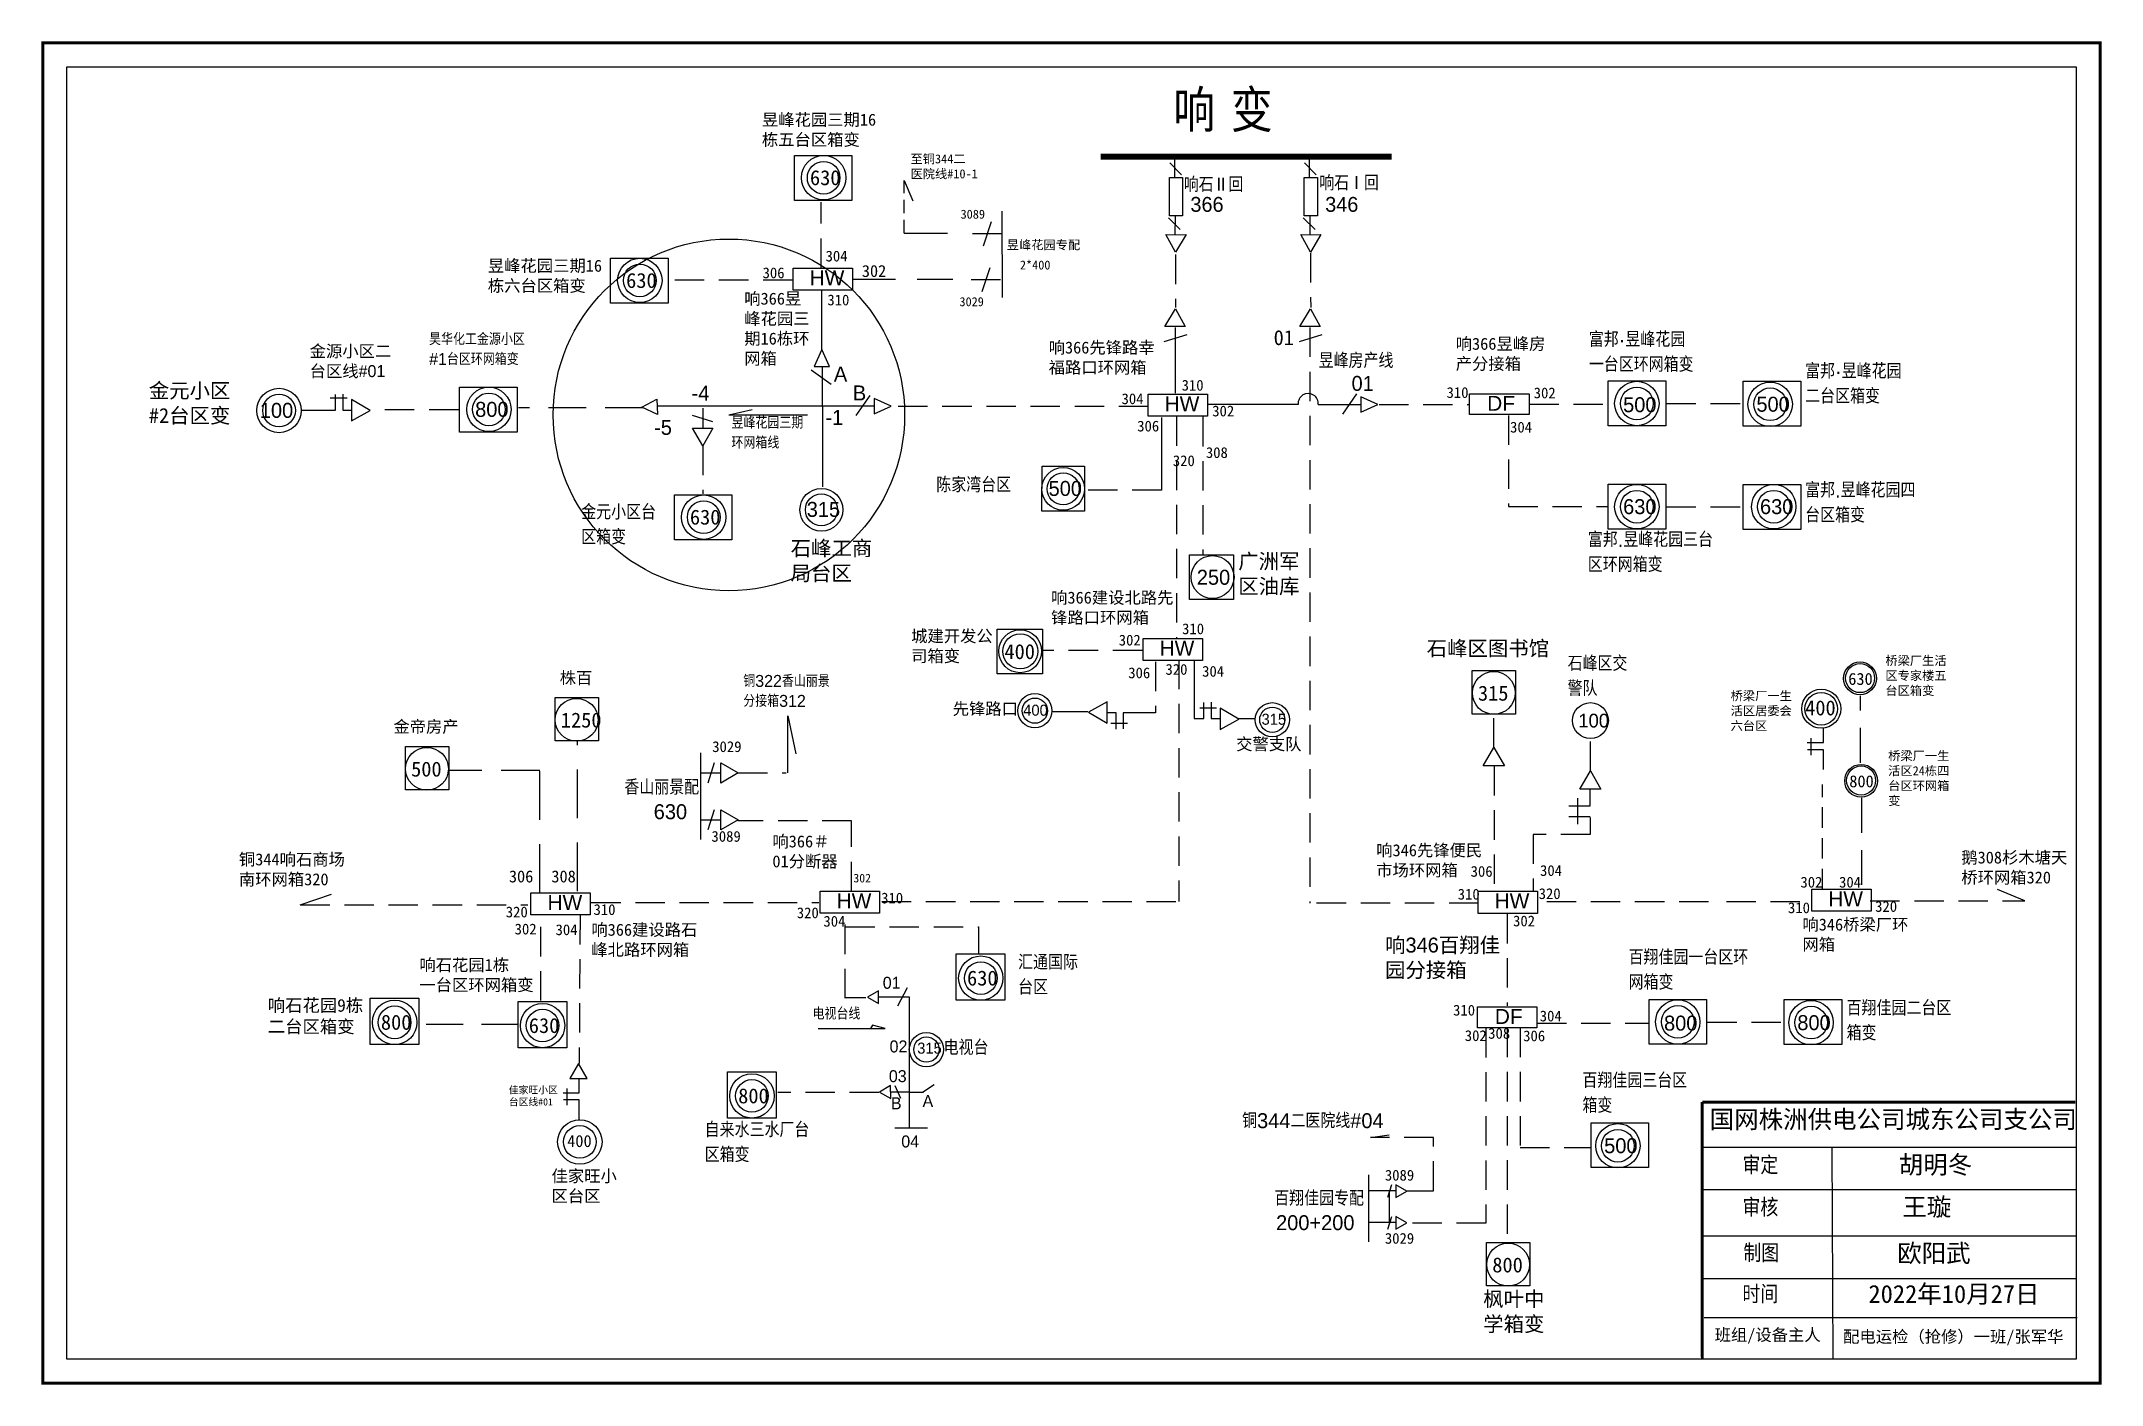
# Model space of a CAD drawing. Extents: x 0 to 344, y 0 to 224.
import ezdxf

# ---------------------------------------------------------------- set-up
doc = ezdxf.new("R2010")
doc.units = 0
doc.header["$LTSCALE"] = 0.774411
doc.header["$MEASUREMENT"] = 0
doc.linetypes.add('ACAD_ISO02W100', pattern=[15, 12, -3])
doc.linetypes.add('DASHED2', pattern=[9.525, 6.35, -3.175])
doc.layers.get('0').update_dxf_attribs({"linetype": 'CONTINUOUS'})
doc.layers.add('0-RefEdit0', color=7, linetype='CONTINUOUS')
doc.layers.add('Layer2', color=1, linetype='CONTINUOUS')
doc.layers.add('MiniCADLayer', color=7, linetype='CONTINUOUS', lineweight=20)
doc.styles.add('hztxt_txtstyle_0.00_0_0', font='', dxfattribs={"bigfont": 'hztxt.shx'})
doc.styles.add('hztxt_txtstyle_1.50_0_0', font='', dxfattribs={"height": 1.5, "bigfont": 'hztxt.shx'})
doc.styles.add('hztxt_txtstyle_10.58_0_0', font='', dxfattribs={"height": 10.578293, "bigfont": 'hztxt.shx'})
doc.styles.add('hztxt_txtstyle_2.00_0_0', font='', dxfattribs={"height": 2, "bigfont": 'hztxt.shx'})
doc.styles.add('hztxt_txtstyle_2.50_0_0', font='', dxfattribs={"height": 2.5, "bigfont": 'hztxt.shx'})
doc.styles.add('hztxt_txtstyle_200.00_0_0200', font='', dxfattribs={"height": 200, "bigfont": 'hztxt.shx'})
doc.styles.add('仿宋_txtstyle_1.50_0_0', font='simsun.ttc', dxfattribs={"height": 1.5})
doc.styles.add('仿宋_txtstyle_150.00_0_0150', font='simsun.ttc', dxfattribs={"height": 150})
doc.styles.add('仿宋_txtstyle_2.00_0_0', font='simsun.ttc', dxfattribs={"height": 2})
doc.styles.add('仿宋_txtstyle_2.50_0_0', font='simsun.ttc', dxfattribs={"height": 2.5})
doc.styles.add('仿宋_txtstyle_200.00_0_0200', font='simsun.ttc', dxfattribs={"height": 200})
doc.styles.add('宋体_txtstyle_2.00_0_0', font='SIMSUN.TTC', dxfattribs={"height": 2})
doc.styles.add('宋体_txtstyle_200.00_0_0200', font='SIMSUN.TTC', dxfattribs={"height": 200})
doc.styles.add('宋体_txtstyle_3.00_0_0', font='SIMSUN.TTC', dxfattribs={"height": 3})
doc.styles.add('楷体_GB2312_txtstyle_2.00_0_0', font='SIMKAI.TTF', dxfattribs={"height": 2})
doc.styles.get('hztxt_txtstyle_0.00_0_0').set_extended_font_data('hztxt')
doc.styles.get('hztxt_txtstyle_1.50_0_0').set_extended_font_data('hztxt')
doc.styles.get('hztxt_txtstyle_10.58_0_0').set_extended_font_data('hztxt')
doc.styles.get('hztxt_txtstyle_2.00_0_0').set_extended_font_data('hztxt')
doc.styles.get('hztxt_txtstyle_2.50_0_0').set_extended_font_data('hztxt')
doc.styles.get('hztxt_txtstyle_200.00_0_0200').set_extended_font_data('hztxt')

msp = doc.modelspace()

# ---------------------------------------------------------------- linework, layer by layer
at = {"linetype": 'Continuous'}
for p, q in [((190.39, 201.98), (188.42, 203.95)), ((212.93, 201.98), (210.96, 203.95)), ((190.17, 192.81), (188.2, 194.77)), ((212.71, 192.81), (210.74, 194.77)), ((189.41, 189.04), (187.79, 191.98)), ((187.85, 191.94), (191.15, 191.98)), ((191.15, 191.98), (189.41, 189.04)), ((211.94, 189.04), (210.32, 191.98)), ((210.38, 191.94), (213.69, 191.98)), ((213.69, 191.98), (211.94, 189.04)), ((130.27, 172.77), (130.27, 182.57)), ((187.63, 176.6), (189.37, 179.54)), ((189.37, 179.54), (190.99, 176.6)), ((210.2, 176.6), (211.94, 179.54)), ((211.94, 179.54), (213.56, 176.6)), ((190.99, 176.59), (187.63, 176.6)), ((189.33, 176.44), (189.35, 165.5)), ((213.56, 176.59), (210.2, 176.6)), ((130.28, 172.77), (129, 169.94)), ((131.56, 169.94), (130.28, 172.77)), ((187.52, 174.1), (191.34, 175.28)), ((210.1, 174.1), (213.91, 175.28)), ((131.85, 166.93), (128.49, 169.3)), ((129, 169.94), (131.56, 169.94)), ((130.35, 163.21), (130.35, 169.93)), ((217.34, 161.99), (219.72, 165.35)), ((100.15, 163.16), (102.69, 164.46)), ((102.81, 161.92), (100.15, 163.16)), ((139, 163.31), (102.84, 163.31)), ((130.36, 163.31), (130.36, 149.82)), ((135.98, 161.72), (138.36, 165.08)), ((141.83, 163.29), (138.99, 164.57)), ((138.99, 164.57), (138.99, 162.01)), ((138.99, 162.01), (141.83, 163.29)), ((209.89, 163.6), (194.67, 163.6)), ((213.26, 163.59), (220.29, 163.59)), ((223.19, 163.56), (220.36, 164.85)), ((220.36, 164.85), (220.36, 162.28)), ((220.36, 162.28), (223.19, 163.56)), ((187.07, 161.42), (187.07, 149.26)), ((174.75, 112.22), (168.83, 112.22)), ((43.07, 79.97), (48.32, 81.78)), ((331.38, 80.66), (326.81, 82.57)), ((142.97, 63.14), (144.57, 66.16)), ((139.76, 64.63), (144.86, 64.63)), ((144.86, 64.63), (144.86, 60.89)), ((144.88, 48.7), (141.78, 48.7)), ((277.46, 39.53), (339.82, 39.53)), ((299.1, 39.52), (299.29, 4.1)), ((277.46, 32.43), (339.82, 32.43)), ((277.46, 24.68), (339.82, 24.68)), ((277.46, 17.57), (339.82, 17.57)), ((277.77, 11.07), (340.14, 11.07))]:
    msp.add_line(p, q, dxfattribs=at)
at = {"linetype": 'ACAD_ISO02W100'}
for p, q in [((189.26, 201.49), (189.26, 204.56)), ((211.79, 201.49), (211.79, 204.56))]:
    msp.add_line(p, q, dxfattribs=at)
at = {"color": 7, "linetype": 'DASHED2', "lineweight": 0, "ltscale": 0.452458}
msp.add_line((144.05, 192.21), (144.05, 201.03), dxfattribs=at)
at = {"color": 7, "linetype": 'Continuous', "lineweight": 0, "ltscale": 0.452458}
for p, q in [((144.05, 201.03), (145.45, 197.59)), ((158.58, 194.08), (157.23, 190.06)), ((160.38, 195.87), (160.43, 181.44)), ((155.45, 192.14), (160.35, 192.14)), ((158.34, 186.41), (156.99, 182.39)), ((155.21, 184.47), (160.11, 184.47))]:
    msp.add_line(p, q, dxfattribs=at)
at = {"linetype": 'DASHED2'}
for p, q in [((130.15, 186.42), (130.15, 197.41)), ((189.37, 188.62), (189.41, 179.78)), ((211.94, 188.91), (211.99, 179.78)), ((125.36, 184.37), (104.71, 184.37)), ((211.83, 176.44), (211.85, 80.27)), ((184.83, 163.25), (141.83, 163.25)), ((223.42, 163.56), (238.53, 163.56)), ((189.54, 161.59), (189.54, 124.52)), ((193.95, 161.51), (193.95, 138.58)), ((187.07, 149.27), (174.18, 149.27)), ((183.81, 122.49), (167.14, 122.49)), ((186.02, 120.61), (186.02, 112.07)), ((189.93, 120.94), (189.93, 80.57)), ((186.02, 112.07), (181.77, 112.07)), ((199.85, 111.15), (202.62, 111.15)), ((242.61, 106.25), (242.61, 112.02)), ((258.74, 102.39), (258.74, 108.16)), ((242.67, 103.16), (242.67, 82.4)), ((135.23, 94.03), (116.24, 94.03)), ((135.25, 82.28), (135.23, 94.03)), ((258.73, 91.76), (249.16, 91.76)), ((249.16, 91.76), (249.16, 82.33)), ((43.07, 79.97), (81.13, 79.97)), ((91.72, 80.39), (129.78, 80.39)), ((140.29, 80.57), (189.93, 80.57)), ((240.03, 80.28), (211.76, 80.28)), ((278.49, 80.47), (249.88, 80.47)), ((281.48, 80.56), (295.87, 80.56)), ((305.53, 80.66), (331.38, 80.66)), ((134.21, 76.31), (156.46, 76.31)), ((156.46, 76.31), (156.46, 71.84)), ((244.84, 78.45), (244.84, 63.09)), ((137.6, 64.45), (134.15, 64.45)), ((241.29, 59.43), (241.29, 26.8)), ((246.99, 59.44), (246.99, 39.44)), ((249.83, 60.24), (268.53, 60.24)), ((232.52, 41.12), (221.96, 41.12)), ((232.52, 32.23), (232.52, 41.12)), ((246.99, 39.44), (258.8, 39.44)), ((228.07, 32.23), (232.52, 32.23)), ((241.29, 26.8), (227.81, 26.8))]:
    msp.add_line(p, q, dxfattribs=at)
for p, q in [((189.34, 195.07), (189.3, 191.95)), ((211.87, 195.07), (211.83, 191.95)), ((129.65, 59.32), (140.87, 59.32)), ((138.71, 59.89), (138.42, 59.32)), ((140.87, 59.32), (138.71, 59.89)), ((144.87, 60.84), (144.85, 42.84)), ((142.47, 42.74), (147.95, 42.74))]:
    msp.add_line(p, q)
at = {"color": 7, "linetype": 'DASHED2', "lineweight": 0, "ltscale": 1.465965}
for p, q in [((144.05, 192.21), (152.43, 192.18)), ((135.38, 184.51), (152.19, 184.51))]:
    msp.add_line(p, q, dxfattribs=at)
at = {"color": 0, "linetype": 'DASHED2'}
for p, q in [((69.51, 162.69), (54.78, 162.69)), ((248.56, 163.65), (261.6, 163.65)), ((271.47, 163.73), (284.27, 163.73)), ((245.04, 161.77), (245.04, 146.52)), ((110.36, 156.72), (110.36, 148.65)), ((245.04, 146.52), (261.78, 146.52)), ((271.47, 146.47), (284.27, 146.47)), ((116.25, 102.02), (124.32, 102.02)), ((83.27, 64.01), (83.27, 78.18)), ((89.84, 78.31), (89.7, 53.48)), ((134.18, 64.4), (134.18, 78.57)), ((278.31, 60.41), (291.11, 60.41))]:
    msp.add_line(p, q, dxfattribs=at)
at = {"color": 0, "linetype": 'Continuous'}
for p, q in [((110.36, 162.99), (110.36, 159.61)), ((112.04, 160.71), (108.66, 161.74)), ((108.66, 159.61), (112.02, 159.61)), ((110.36, 156.68), (108.66, 159.61)), ((112.02, 159.61), (110.36, 156.68)), ((124.58, 102.04), (124.58, 111.59)), ((124.58, 111.59), (125.91, 105.23)), ((109.98, 105.36), (109.98, 90.9)), ((112.26, 103.71), (111.22, 100.32)), ((113.36, 100.32), (113.36, 103.69)), ((113.36, 103.69), (116.29, 102.02)), ((109.97, 102.02), (113.36, 102.02)), ((116.29, 102.02), (113.36, 100.32)), ((255.16, 96.54), (258.73, 96.54)), ((256.6, 97.81), (256.6, 93.46)), ((258.73, 96.54), (258.73, 99.25)), ((109.97, 94.2), (113.36, 94.2)), ((112.26, 95.88), (111.22, 92.5)), ((113.36, 95.86), (116.29, 94.2)), ((113.36, 92.5), (113.36, 95.86)), ((116.29, 94.2), (113.36, 92.5)), ((258.73, 94.69), (255.16, 94.69)), ((258.74, 91.72), (258.74, 94.58)), ((142.45, 49.82), (143.43, 47.69)), ((221.96, 41.12), (225.09, 41.54)), ((225.49, 33.21), (224.82, 31.08)), ((225.13, 32.14), (225.13, 26.97)), ((225.49, 27.88), (224.82, 25.75))]:
    msp.add_line(p, q, dxfattribs=at)
at = {"color": 7, "linetype": 'Continuous', "lineweight": 0, "ltscale": 0.707396}
for q in [(118.61, 162.77), (127.88, 161.85)]:
    msp.add_line((114.72, 161.85), q, dxfattribs=at)
at = {"color": 7, "linetype": 'DASHED2', "lineweight": 0, "ltscale": 1.18319}
for p, q in [((303.92, 103.74), (303.92, 114.91)), ((304.09, 97.86), (304.09, 82.61))]:
    msp.add_line(p, q, dxfattribs=at)
at = {"color": 7, "linetype": 'DASHED2', "lineweight": 0, "ltscale": 1.651676}
for p, q in [((89.4, 82.3), (89.4, 107.32)), ((83.12, 82.01), (83.12, 102.46))]:
    msp.add_line(p, q, dxfattribs=at)
at = {"color": 7}
for p, q in [((240.84, 103.19), (242.61, 106.26)), ((242.61, 106.26), (244.38, 103.19)), ((244.38, 103.19), (240.84, 103.19)), ((256.97, 99.33), (258.75, 102.4)), ((258.75, 102.4), (260.52, 99.33)), ((260.52, 99.33), (256.97, 99.33))]:
    msp.add_line(p, q, dxfattribs=at)
at = {"color": 7, "linetype": 'DASHED2', "lineweight": 0, "ltscale": 1.311153}
msp.add_line((83.12, 102.46), (68.05, 102.46), dxfattribs=at)
at = {"color": 7, "linetype": 'DASHED2', "lineweight": 0, "ltscale": 0.695052}
msp.add_line((297.54, 82.61), (297.54, 100.11), dxfattribs=at)
at = {"color": 7, "linetype": 'DASHED2', "lineweight": 0, "ltscale": 1.248381}
msp.add_line((79.49, 59.98), (62.82, 59.98), dxfattribs=at)
at = {"color": 7, "linetype": 'DASHED2'}
for p, q in [((244.83, 59.45), (244.83, 23.6)), ((139.81, 48.64), (122.9, 48.65))]:
    msp.add_line(p, q, dxfattribs=at)
at = {"color": 7, "linetype": 'Continuous'}
for p, q in [((144.92, 48.72), (147.24, 48.72)), ((147.11, 48.72), (149.05, 50)), ((221.64, 34.89), (221.64, 23.68)), ((226.27, 32.2), (221.65, 32.2)), ((226.27, 26.9), (221.65, 26.9))]:
    msp.add_line(p, q, dxfattribs=at)
at = {"linetype": 'Continuous', "const_width": 0.5}
msp.add_lwpolyline([(0.01, 224.02), (343.99, 224.02), (343.99, 0.06), (0.01, 0.06)], close=True, dxfattribs=at)
at = {"linetype": 'Continuous'}
for points in [[(4.06, 219.98), (339.94, 219.98), (339.94, 4.1), (4.06, 4.1)], [(125.68, 197.69), (125.68, 205.19), (135.3, 205.19), (135.3, 197.69)], [(94.95, 180.52), (94.95, 188.02), (104.57, 188.02), (104.57, 180.52)], [(135.38, 182.66), (125.45, 182.66), (125.45, 186.36), (135.38, 186.36)], [(69.71, 158.98), (69.71, 166.48), (79.33, 166.48), (79.33, 158.98)], [(238.56, 165.39), (248.53, 165.39), (248.53, 161.89), (238.56, 161.89)], [(261.72, 160.01), (261.72, 167.51), (271.34, 167.51), (271.34, 160.01)], [(284.31, 159.97), (284.31, 167.47), (293.93, 167.47), (293.93, 159.97)], [(194.73, 161.61), (184.8, 161.61), (184.8, 165.32), (194.73, 165.32)], [(167.04, 145.77), (167.07, 153.27), (174.2, 153.27), (174.2, 145.77)], [(105.61, 140.97), (105.61, 148.48), (115.23, 148.48), (115.23, 140.97)], [(261.72, 142.75), (261.72, 150.25), (271.34, 150.25), (271.34, 142.75)], [(284.31, 142.71), (284.31, 150.21), (293.93, 150.21), (293.93, 142.71)], [(191.71, 130.98), (191.71, 138.48), (199.06, 138.48), (199.06, 130.98)], [(159.56, 118.56), (159.56, 126.06), (167.16, 126.06), (167.16, 118.56)], [(193.88, 120.79), (183.96, 120.79), (183.96, 124.49), (193.88, 124.49)], [(238.99, 119.12), (246.24, 119.12), (246.24, 111.87), (238.99, 111.87)], [(85.66, 114.63), (92.91, 114.63), (92.91, 107.38), (85.66, 107.38)], [(60.64, 106.44), (67.89, 106.44), (67.89, 99.19), (60.64, 99.19)], [(91.56, 78.31), (81.64, 78.31), (81.64, 82.01), (91.56, 82.01)], [(139.89, 78.58), (129.97, 78.58), (129.97, 82.28), (139.89, 82.28)], [(249.9, 78.57), (239.97, 78.57), (239.97, 82.27), (249.9, 82.27)], [(305.67, 78.91), (295.74, 78.91), (295.74, 82.61), (305.67, 82.61)], [(152.74, 71.78), (160.88, 71.78), (160.88, 64.04), (152.74, 64.04)], [(54.76, 64.4), (62.89, 64.4), (62.89, 56.65), (54.76, 56.65)], [(79.49, 63.85), (87.62, 63.85), (87.62, 56.11), (79.49, 56.11)], [(239.85, 62.94), (249.82, 62.94), (249.82, 59.45), (239.85, 59.45)], [(268.56, 56.69), (268.56, 64.19), (278.18, 64.19), (278.18, 56.69)], [(291.15, 56.65), (291.15, 64.16), (300.77, 64.16), (300.77, 56.65)], [(89.59, 53.5), (88.14, 50.98), (91.04, 50.98)], [(114.49, 52.11), (122.62, 52.11), (122.62, 44.36), (114.49, 44.36)], [(258.85, 36.09), (258.85, 43.59), (268.47, 43.59), (268.47, 36.09)], [(241.38, 23.59), (248.63, 23.59), (248.63, 16.35), (241.38, 16.35)]]:
    msp.add_lwpolyline(points, close=True, dxfattribs=at)
for points, const_width in [([(176.86, 205.01), (225.54, 205.01)], 1), ([(277.42, 47.04), (277.46, 4.1)], 0.5), ([(277.46, 47.04), (339.82, 47.04)], 0.5)]:
    msp.add_lwpolyline(points, dxfattribs=dict(at, const_width=const_width))
at = {"linetype": 'ACAD_ISO02W100'}
for points in [[(190.58, 195.13), (188.38, 195.13), (188.38, 201.49), (190.58, 201.49)], [(213.11, 195.13), (210.91, 195.13), (210.91, 201.49), (213.11, 201.49)]]:
    msp.add_lwpolyline(points, close=True, dxfattribs=at)
at = {"color": 0}
for points in [[(51.61, 160.87), (54.73, 162.57), (51.62, 164.42)], [(177.95, 113.88), (174.83, 112.19), (177.94, 110.34)], [(196.85, 109.31), (199.97, 111), (196.86, 112.85)]]:
    msp.add_lwpolyline(points, close=True, dxfattribs=at)
for points in [[(139.76, 63.49), (139.75, 65.61), (137.92, 64.54)], [(141.79, 47.66), (141.73, 49.78), (139.92, 48.67)], [(226.22, 33.21), (226.24, 31.08), (228.07, 32.16)], [(226.22, 27.92), (226.24, 25.79), (228.07, 26.86)]]:
    msp.add_lwpolyline(points, close=True)
at = {"linetype": 'Continuous'}
for centre, radius in [((130.57, 201.47), 3.71), ((130.57, 201.47), 2.73), ((99.84, 184.31), 3.71), ((99.84, 184.31), 2.73), ((39.52, 162.58), 3.71), ((74.61, 162.77), 3.71), ((74.61, 162.77), 2.73), ((266.51, 163.75), 3.71), ((266.51, 163.75), 2.73), ((288.8, 163.62), 3.71), ((288.8, 163.62), 2.73), ((39.52, 162.58), 2.73), ((170.62, 149.49), 3.58), ((170.62, 149.49), 2.68), ((110.51, 144.76), 3.71), ((130.19, 145.99), 3.58), ((130.19, 145.99), 2.68), ((266.51, 146.51), 3.71), ((266.51, 146.51), 2.73), ((289.4, 146.51), 3.71), ((289.4, 146.51), 2.73), ((110.51, 144.76), 2.73), ((195.59, 134.76), 3.58), ((163.43, 122.35), 3.58), ((163.43, 122.35), 2.93), ((242.6, 115.4), 3.58), ((89.27, 110.91), 3.58), ((165.88, 112.43), 2.86), ((165.88, 112.43), 2.11), ((205.57, 110.91), 2.86), ((297.34, 112.75), 2.73), ((205.57, 110.91), 2.11), ((64.25, 102.72), 3.58), ((156.84, 67.75), 3.71), ((156.84, 67.75), 2.73), ((58.85, 60.36), 3.71), ((58.85, 60.36), 2.73), ((83.58, 59.82), 3.71), ((83.58, 59.82), 2.73), ((273.35, 60.43), 3.71), ((273.35, 60.43), 2.73), ((295.64, 60.31), 3.71), ((295.64, 60.31), 2.73), ((147.75, 55.81), 2.86), ((147.75, 55.81), 2.11), ((118.58, 48.07), 3.71), ((118.58, 48.07), 2.73), ((89.81, 40.38), 3.71), ((89.81, 40.38), 2.73), ((263.34, 39.74), 3.71), ((263.34, 39.74), 2.73), ((244.99, 19.88), 3.58)]:
    msp.add_circle(centre, radius, dxfattribs=at)
at = {"color": 12, "linetype": 'Continuous', "lineweight": 0, "ltscale": 1.964988, "true_color": 0xc00000}
msp.add_circle((114.72, 161.85), 29.38, dxfattribs=at)
at = {"color": 7, "linetype": 'Continuous', "lineweight": 0, "ltscale": 0.894287}
for centre, radius in [((303.82, 117.83), 2.74), ((303.83, 117.87), 2.43), ((304, 100.72), 2.74), ((304, 100.76), 2.43)]:
    msp.add_circle(centre, radius, dxfattribs=at)
at = {"color": 7}
msp.add_circle((258.75, 110.77), 3, dxfattribs=at)
at = {"color": 7, "linetype": 'Continuous', "lineweight": 0, "ltscale": 0.47304}
msp.add_circle((297.34, 112.75), 3.26, dxfattribs=at)
at = {"color": 0, "linetype": 'Continuous'}
msp.add_arc((211.57, 163.74), 1.68, 354.3814, 184.8121, dxfattribs=at)
at = {"layer": '0-RefEdit0', "color": 0, "linetype": 'ByBlock', "ltscale": 2}
for p, q in [((43.35, 162.64), (48.96, 162.64)), ((48.06, 164.68), (50.89, 164.68)), ((48.96, 162.64), (48.96, 165.28)), ((50.16, 165.33), (50.16, 162.64)), ((50.16, 162.64), (51.61, 162.64)), ((192.5, 120.7), (192.5, 111.13)), ((194.14, 111.13), (194.14, 113.78)), ((195.34, 113.83), (195.34, 111.13)), ((179.46, 112.06), (178.01, 112.06)), ((181.37, 110.27), (178.55, 110.27)), ((179.46, 109.36), (179.46, 112.06)), ((180.66, 112.06), (180.66, 109.41)), ((182.3, 112.06), (180.66, 112.06)), ((192.5, 111.13), (194.14, 111.13)), ((193.43, 112.92), (196.25, 112.92)), ((195.34, 111.13), (196.78, 111.13)), ((295, 107.11), (297.69, 107.11)), ((295.65, 105), (295.65, 107.83)), ((297.69, 107.11), (297.69, 109.52)), ((297.69, 105.9), (295.04, 105.9)), ((297.69, 102.59), (297.69, 105.9)), ((87.01, 48.61), (89.71, 48.61)), ((87.67, 46.5), (87.67, 49.33)), ((89.71, 48.61), (89.71, 51.02)), ((89.71, 47.4), (87.06, 47.4)), ((89.71, 44.08), (89.71, 47.4))]:
    msp.add_line(p, q, dxfattribs=at)
at = {"layer": 'MiniCADLayer', "color": 7, "linetype": 'DASHED2', "ltscale": 1.282096}
msp.add_line((100.32, 163.04), (79.56, 163.04), dxfattribs=at)
at = {"layer": 'MiniCADLayer', "color": 7, "linetype": 'Continuous', "ltscale": 1.282096}
msp.add_line((102.69, 164.46), (102.81, 161.92), dxfattribs=at)

# ---------------------------------------------------------------- texts
at = {"linetype": 'Continuous', "attachment_point": 1}
for s, insert, char_height, width, style in [('响 变', (189.03, 216.11), 7, 52.1814, 'hztxt_txtstyle_0.00_0_0'), ('{\\fSimSun|b0|i0|c134|p2;昱峰花园三期16栋五台区箱变}', (120.25, 212.17), 2, 20.0918, 'hztxt_txtstyle_2.00_0_0'), ('{\\fSimSun|b0|i0|c134|p2;630}', (128.28, 202.73), 2.5, 5.4797, 'hztxt_txtstyle_0.00_0_0'), ('{\\fSimSun|b0|i0|c134|p2;昱峰花园三期16栋六台区箱变}', (74.43, 187.77), 2, 20.0918, 'hztxt_txtstyle_2.00_0_0'), ('{\\fSimSun|b0|i0|c134|p2;\\H0.72x;306}', (120.36, 186.48), 2.5, 15.2481, 'hztxt_txtstyle_0.00_0_0'), ('{\\fSimSun|b0|i0|c134|p2;\\H0.72x;304}', (130.89, 189.28), 2.5, 15.2481, 'hztxt_txtstyle_0.00_0_0'), ('{\\fSimSun|b0|i0|c134|p2;630}', (97.55, 185.56), 2.5, 5.4797, 'hztxt_txtstyle_0.00_0_0'), ('{\\fArial|b0|i0|c0|p32;HW}', (128.21, 186), 2.5, 15.2481, 'hztxt_txtstyle_0.00_0_0'), ('{\\fSimSun|b0|i0|c134|p2;\\H0.72x;310}', (131.19, 181.95), 2.5, 15.2481, 'hztxt_txtstyle_0.00_0_0'), ('{\\fSimSun|b0|i0|c134|p2;01}', (205.79, 176.01), 2.5, 5.4797, 'hztxt_txtstyle_0.00_0_0'), ('富邦·昱峰花园\\P一台区环网箱变', (258.49, 175.7), 2.5, 35.9048, 'hztxt_txtstyle_0.00_0_0'), ('{\\fSimSun|b0|i0|c134|p2;金源小区二台区线}#01', (44.64, 173.5), 2, 15.1187, 'hztxt_txtstyle_0.00_0_0'), ('昱峰房产线', (213.32, 172.17), 2.5, 27.2649, 'hztxt_txtstyle_0.00_0_0'), ('响366昱峰房产分接箱', (236.23, 174.73), 2, 15.2481, '仿宋_txtstyle_2.00_0_0'), ('A', (132.28, 169.92), 2.5, 5.4797, 'hztxt_txtstyle_0.00_0_0'), ('富邦·昱峰花园二台区箱变', (294.65, 170.41), 2.5, 18.4601, 'hztxt_txtstyle_0.00_0_0'), ('{\\fSimSun|b0|i0|c134|p2;金元小区#2台区变}', (17.75, 167.16), 2.5, 16.2837, 'hztxt_txtstyle_0.00_0_0'), ('-4', (108.49, 166.72), 2.5, 5.4797, 'hztxt_txtstyle_0.00_0_0'), ('B', (135.45, 166.76), 2.5, 5.4797, 'hztxt_txtstyle_0.00_0_0'), ('{\\fSimSun|b0|i0|c134|p2;\\H0.72x;304}', (180.37, 165.44), 2.5, 15.2481, 'hztxt_txtstyle_0.00_0_0'), ('{\\fSimSun|b0|i0|c134|p2;\\H0.72x;310}', (190.41, 167.7), 2.5, 15.2481, 'hztxt_txtstyle_0.00_0_0'), ('01', (218.82, 168.36), 2.5, 5.4797, 'hztxt_txtstyle_0.00_0_0'), ('{\\fKaiTi_GB2312|b0|i0|c134|p32;\\H0.72x;310}', (234.7, 166.48), 2.5, 15.2481, 'hztxt_txtstyle_0.00_0_0'), ('{\\fKaiTi_GB2312|b0|i0|c134|p32;\\H0.72x;302}', (249.27, 166.42), 2.5, 15.2481, 'hztxt_txtstyle_0.00_0_0'), ('100', (36.31, 163.85), 2.5, 5.4797, 'hztxt_txtstyle_2.50_0_0'), ('800', (72.31, 164.02), 2.5, 5.4797, 'hztxt_txtstyle_2.50_0_0'), ('-1', (130.86, 162.68), 2.5, 5.4797, 'hztxt_txtstyle_0.00_0_0'), ('{\\fArial|b0|i0|c0|p32;HW}', (187.56, 164.95), 2.5, 15.2481, 'hztxt_txtstyle_0.00_0_0'), ('{\\fSimSun|b0|i0|c134|p2;\\H0.72x;302}', (195.53, 163.4), 2.5, 15.2481, 'hztxt_txtstyle_0.00_0_0'), ('{\\fArial|b0|i0|c0|p32;DF}', (241.49, 165.03), 2.5, 15.2481, 'hztxt_txtstyle_0.00_0_0'), ('500', (264.22, 164.8), 2.5, 5.4797, 'hztxt_txtstyle_0.00_0_0'), ('500', (286.5, 164.88), 2.5, 5.4797, 'hztxt_txtstyle_0.00_0_0'), ('-5', (102.23, 161.01), 2.5, 5.4797, 'hztxt_txtstyle_0.00_0_0'), ('{\\fSimSun|b0|i0|c134|p2;\\H0.72x;306}', (182.99, 160.88), 2.5, 15.2481, 'hztxt_txtstyle_0.00_0_0'), ('{\\fKaiTi_GB2312|b0|i0|c134|p32;\\H0.72x;304}', (245.32, 160.7), 2.5, 15.2481, 'hztxt_txtstyle_0.00_0_0'), ('{\\fSimSun|b0|i0|c134|p2;\\H0.72x;320}', (188.94, 155.09), 2.5, 15.2481, 'hztxt_txtstyle_0.00_0_0'), ('{\\fSimSun|b0|i0|c134|p2;\\H0.72x;308}', (194.47, 156.45), 2.5, 15.2481, 'hztxt_txtstyle_0.00_0_0'), ('陈家湾台区', (149.4, 151.41), 2.5, 21.2654, 'hztxt_txtstyle_0.00_0_0'), ('500', (168.17, 150.81), 2.5, 5.6554, 'hztxt_txtstyle_0.00_0_0'), ('富邦.昱峰花园四台区箱变', (294.65, 150.53), 2.5, 18.4601, 'hztxt_txtstyle_0.00_0_0'), ('金元小区台区箱变', (90.04, 146.86), 2.5, 14.588, 'hztxt_txtstyle_0.00_0_0'), ('{\\fSimSun|b0|i0|c134|p2;630}', (108.21, 146.02), 2.5, 5.4797, 'hztxt_txtstyle_0.00_0_0'), ('315', (127.74, 147.31), 2.5, 5.6554, 'hztxt_txtstyle_0.00_0_0'), ('630', (264.22, 147.77), 2.5, 5.4797, 'hztxt_txtstyle_0.00_0_0'), ('630', (287.1, 147.77), 2.5, 5.4797, 'hztxt_txtstyle_0.00_0_0'), ('富邦.昱峰花园三台区环网箱变', (258.32, 142.26), 2.5, 21.2654, 'hztxt_txtstyle_0.00_0_0'), ('{\\fSimSun|b0|i0|c134|p2;石峰工商局台区}', (125.05, 140.83), 2.5, 16.5367, 'hztxt_txtstyle_0.00_0_0'), ('{\\fSimSun|b0|i0|c134|p2;广洲军区油库}', (199.88, 138.64), 2.5, 11.4815, 'hztxt_txtstyle_0.00_0_0'), ('250', (192.95, 135.97), 2.5, 5.4797, 'hztxt_txtstyle_0.00_0_0'), ('{\\fSimSun|b0|i0|c134|p2;城建开发公司箱变}', (145.19, 125.9), 2, 15.946, '仿宋_txtstyle_2.00_0_0'), ('{\\fSimSun|b0|i0|c134|p2;\\H0.72x;302}', (179.9, 125.12), 2.5, 15.2481, 'hztxt_txtstyle_0.00_0_0'), ('{\\fArial|b0|i0|c0|p32;HW}', (186.72, 124.13), 2.5, 15.2481, 'hztxt_txtstyle_0.00_0_0'), ('{\\fSimSun|b0|i0|c134|p2;\\H0.72x;310}', (190.49, 127.01), 2.5, 15.2481, 'hztxt_txtstyle_0.00_0_0'), ('{\\fSimSun|b0|i0|c134|p2;石峰区图书馆}', (231.38, 124.09), 2.5, 21.2654, 'hztxt_txtstyle_0.00_0_0'), ('{\\fSimSun|b0|i0|c0|p2;400}', (160.79, 123.55), 2.5, 5.4797, 'hztxt_txtstyle_2.50_0_0'), ('{\\fSimSun|b0|i0|c134|p2;\\H0.72x;306}', (181.49, 119.65), 2.5, 15.2481, 'hztxt_txtstyle_0.00_0_0'), ('{\\fSimSun|b0|i0|c134|p2;\\H0.72x;320}', (187.71, 120.23), 2.5, 15.2481, 'hztxt_txtstyle_0.00_0_0'), ('{\\fSimSun|b0|i0|c134|p2;\\H0.72x;304}', (193.84, 119.91), 2.5, 15.2481, 'hztxt_txtstyle_0.00_0_0'), ('{\\fSimSun|b0|i0|c134|p2;630}', (301.86, 118.74), 2, 5.4797, 'hztxt_txtstyle_2.00_0_0'), ('{\\fSimSun|b0|i0|c134|p2;315}', (239.95, 116.6), 2.5, 5.4797, 'hztxt_txtstyle_0.00_0_0'), ('{\\fSimSun|b0|i0|c134|p2;400}', (294.65, 114.15), 2.5, 5.4797, 'hztxt_txtstyle_0.00_0_0'), ('1250', (86.63, 112.11), 2.5, 5.4797, '仿宋_txtstyle_2.50_0_0'), ('{\\fKaiTi_GB2312|b0|i0|c134|p32;\\H0.72x;3029}', (111.94, 107.32), 2.5, 15.2481, 'hztxt_txtstyle_0.00_0_0'), ('500', (61.6, 103.92), 2.5, 5.4797, '仿宋_txtstyle_2.50_0_0'), ('{\\fSimSun|b0|i0|c134|p2;800}', (302.03, 101.63), 2, 5.4797, 'hztxt_txtstyle_2.00_0_0'), ('630', (102.16, 96.8), 2.5, 5.4797, 'hztxt_txtstyle_0.00_0_0'), ('{\\fKaiTi_GB2312|b0|i0|c134|p32;\\H0.72x;3089}', (111.81, 92.33), 2.5, 15.2481, 'hztxt_txtstyle_0.00_0_0'), ('{\\fSimSun|b0|i0|c134|p2;\\H0.72x;306}', (238.73, 86.48), 2.5, 15.2481, 'hztxt_txtstyle_2.50_0_0'), ('{\\fSimSun|b0|i0|c134|p2;\\H0.72x;304}', (250.33, 86.62), 2.5, 15.2481, 'hztxt_txtstyle_2.50_0_0'), ('{\\fSimSun|b0|i0|c134|p2;\\H0.72x;302}', (135.54, 85.18), 2, 15.2481, 'hztxt_txtstyle_2.00_0_0'), ('{\\fSimSun|b0|i0|c134|p2;\\H0.72x;320}', (250.1, 82.76), 2.5, 15.2481, 'hztxt_txtstyle_0.00_0_0'), ('{\\fSimSun|b0|i0|c134|p2;\\H0.72x;302}', (293.86, 84.68), 2.5, 15.2481, 'hztxt_txtstyle_2.50_0_0'), ('{\\fSimSun|b0|i0|c134|p2;\\H0.72x;304}', (300.32, 84.68), 2.5, 15.2481, 'hztxt_txtstyle_2.50_0_0'), ('{\\fSimSun|b0|i0|c134|p2;\\H0.72x;320}', (77.43, 79.7), 2.5, 15.2481, 'hztxt_txtstyle_0.00_0_0'), ('{\\fArial|b0|i0|c0|p32;HW}', (84.4, 81.65), 2.5, 15.2481, 'hztxt_txtstyle_0.00_0_0'), ('{\\fSimSun|b0|i0|c134|p2;\\H0.72x;310}', (92.1, 80.1), 2.5, 15.2481, 'hztxt_txtstyle_0.00_0_0'), ('{\\fSimSun|b0|i0|c134|p2;\\H0.72x;320}', (126.08, 79.56), 2.5, 15.2481, 'hztxt_txtstyle_0.00_0_0'), ('{\\fArial|b0|i0|c0|p32;HW}', (132.73, 81.92), 2.5, 15.2481, 'hztxt_txtstyle_0.00_0_0'), ('{\\fSimSun|b0|i0|c134|p2;\\H0.72x;310}', (140.18, 82.03), 2.5, 15.2481, 'hztxt_txtstyle_0.00_0_0'), ('{\\fKaiTi_GB2312|b0|i0|c134|p32;\\H0.72x;310}', (236.57, 82.67), 2.5, 15.2481, 'hztxt_txtstyle_0.00_0_0'), ('{\\fArial|b0|i0|c0|p32;HW}', (242.73, 81.91), 2.5, 15.2481, 'hztxt_txtstyle_0.00_0_0'), ('{\\fSimSun|b0|i0|c134|p2;\\H0.72x;310}', (291.78, 80.4), 2.5, 15.2481, 'hztxt_txtstyle_0.00_0_0'), ('{\\fArial|b0|i0|c0|p32;HW}', (298.5, 82.25), 2.5, 15.2481, 'hztxt_txtstyle_0.00_0_0'), ('{\\fSimSun|b0|i0|c134|p2;\\H0.72x;320}', (306.35, 80.62), 2.5, 15.2481, 'hztxt_txtstyle_0.00_0_0'), ('{\\fSimSun|b0|i0|c134|p2;\\H0.72x;302}', (78.91, 76.85), 2.5, 15.2481, 'hztxt_txtstyle_0.00_0_0'), ('{\\fSimSun|b0|i0|c134|p2;\\H0.72x;304}', (85.75, 76.73), 2.5, 15.2481, 'hztxt_txtstyle_0.00_0_0'), ('{\\fSimSun|b0|i0|c134|p2;\\H0.72x;304}', (130.53, 78.15), 2.5, 15.2481, 'hztxt_txtstyle_0.00_0_0'), ('{\\fSimSun|b0|i0|c134|p2;\\H0.72x;302}', (245.82, 78.2), 2.5, 15.2481, 'hztxt_txtstyle_2.50_0_0'), ('{\\fSimSun|b0|i0|c134|p2;响}346{\\fSimSun|b0|i0|c134|p2;百翔佳园分接箱}', (224.42, 74.52), 2.5, 20.8481, 'hztxt_txtstyle_0.00_0_0'), ('百翔佳园一台区环网箱变', (265.13, 72.48), 2.5, 20.4037, 'hztxt_txtstyle_10.58_0_0'), ('响石花园1栋^M^J一台区环网箱变', (62.98, 70.95), 2, 20.0918, '仿宋_txtstyle_2.00_0_0'), ('{\\fSimSun|b0|i0|c134|p2;630}', (154.54, 69.01), 2.5, 5.4797, 'hztxt_txtstyle_0.00_0_0'), ('汇通国际台区', (163.08, 71.65), 2.5, 12.0645, 'hztxt_txtstyle_0.00_0_0'), ('{\\fSimSun|b0|i0|c134|p2;响石花园9栋二台区箱变}', (37.65, 64.26), 2.125, 18.3762, 'hztxt_txtstyle_0.00_0_0'), ('{\\fKaiTi_GB2312|b0|i0|c134|p32;\\H0.72x;310}', (235.79, 63.29), 2.5, 15.2481, 'hztxt_txtstyle_0.00_0_0'), ('{\\fArial|b0|i0|c0|p32;DF}', (242.77, 62.59), 2.5, 15.2481, 'hztxt_txtstyle_0.00_0_0'), ('{\\fKaiTi_GB2312|b0|i0|c134|p32;\\H0.72x;304}', (250.28, 62.32), 2.5, 15.2481, 'hztxt_txtstyle_0.00_0_0'), ('百翔佳园二台区箱变', (301.58, 64), 2.5, 18.2021, 'hztxt_txtstyle_10.58_0_0'), ('{\\fSimSun|b0|i0|c134|p2;800}', (56.55, 61.62), 2.5, 5.4797, 'hztxt_txtstyle_0.00_0_0'), ('{\\fSimSun|b0|i0|c134|p2;630}', (81.28, 61.08), 2.5, 5.4797, 'hztxt_txtstyle_0.00_0_0'), ('{\\fKaiTi_GB2312|b0|i0|c134|p32;\\H0.72x;302}', (237.75, 59.04), 2.5, 15.2481, 'hztxt_txtstyle_0.00_0_0'), ('{\\fKaiTi_GB2312|b0|i0|c134|p32;\\H0.72x;308}', (241.66, 59.42), 2.5, 15.2481, 'hztxt_txtstyle_0.00_0_0'), ('{\\fKaiTi_GB2312|b0|i0|c134|p32;\\H0.72x;306}', (247.51, 59), 2.5, 15.2481, 'hztxt_txtstyle_0.00_0_0'), ('800', (271.06, 61.48), 2.5, 5.4797, 'hztxt_txtstyle_0.00_0_0'), ('800', (293.34, 61.56), 2.5, 5.4797, 'hztxt_txtstyle_0.00_0_0'), ('百翔佳园三台区箱变', (257.42, 51.9), 2.5, 18.2021, 'hztxt_txtstyle_10.58_0_0'), ('{\\fSimSun|b0|i0|c134|p2;800}', (116.28, 49.33), 2.5, 5.4797, 'hztxt_txtstyle_0.00_0_0'), ('铜344二医院线#04', (200.52, 45.18), 2.5, 31.9064, 'hztxt_txtstyle_2.50_0_0'), ('{\\fSimSun|b0|i0|c134|p2;国网株洲供电公司城东公司支公司}', (278.69, 45.66), 3, 82.0179, 'hztxt_txtstyle_0.00_0_0'), ('自来水三水厂台区箱变', (110.68, 43.67), 2.5, 19.0384, 'hztxt_txtstyle_0.00_0_0'), ('500', (261.05, 41), 2.5, 5.4797, 'hztxt_txtstyle_0.00_0_0'), ('审定', (284.16, 37.97), 3, 23.4615, 'hztxt_txtstyle_0.00_0_0'), ('胡明冬', (310.3, 38.08), 3, 23.4615, '宋体_txtstyle_3.00_0_0'), ('{\\fKaiTi_GB2312|b0|i0|c134|p32;\\H0.72x;3089}', (224.39, 35.72), 2.5, 15.2481, 'hztxt_txtstyle_0.00_0_0'), ('百翔佳园专配', (205.89, 32.21), 2.5, 22.5699, 'hztxt_txtstyle_10.58_0_0'), ('审核', (284.16, 30.91), 3, 23.4615, 'hztxt_txtstyle_0.00_0_0'), ('{\\fSimSun|b0|i0|c134|p2;王璇}', (310.9, 31.04), 3, 33.0539, 'hztxt_txtstyle_0.00_0_0'), ('200+200', (206.2, 28.14), 2.5, 5.4797, 'hztxt_txtstyle_0.00_0_0'), ('{\\fKaiTi_GB2312|b0|i0|c134|p32;\\H0.72x;3029}', (224.39, 25.17), 2.5, 15.2481, 'hztxt_txtstyle_0.00_0_0'), ('{\\fSimSun|b0|i0|c134|p2;800}', (242.35, 21.08), 2.5, 5.4797, 'hztxt_txtstyle_0.00_0_0'), ('制图', (284.32, 23.29), 3, 23.4615, 'hztxt_txtstyle_0.00_0_0'), ('欧阳武', (310.04, 23.29), 3, 23.4615, '宋体_txtstyle_3.00_0_0'), ('{\\fSimSun|b0|i0|c134|p2;枫叶中学箱变}', (240.83, 15.38), 2.5, 13.1151, 'hztxt_txtstyle_0.00_0_0'), ('时间', (284.16, 16.41), 3, 23.4615, 'hztxt_txtstyle_0.00_0_0'), ('{\\fSimSun|b0|i0|c134|p2;2022年10月27日}', (305.23, 16.48), 3, 32.1805, '宋体_txtstyle_3.00_0_0')]:
    msp.add_mtext(s, dxfattribs=dict(at, insert=insert, char_height=char_height, width=width, style=style))
at = {"color": 2, "linetype": 'Continuous', "lineweight": 0, "ltscale": 0.997711, "true_color": 0xffff00, "insert": (145.09, 205.37), "char_height": 1.5, "attachment_point": 1, "style": '仿宋_txtstyle_1.50_0_0'}
msp.add_mtext('至铜344二^M^J医院线#10-1', dxfattribs=at)
at = {"color": 0, "linetype": 'Continuous', "char_height": 2.485, "attachment_point": 1, "style": 'hztxt_txtstyle_0.00_0_0'}
for s, insert, width in [('响石Ⅱ回', (190.78, 201.57), 14.3295), ('响石Ⅰ回', (213.44, 201.83), 14.3295), ('366', (191.88, 198.26), 5.6214), ('346', (214.41, 198.26), 5.6214)]:
    msp.add_mtext(s, dxfattribs=dict(at, insert=insert, width=width))
at = {"color": 7, "linetype": 'Continuous', "lineweight": 0, "ltscale": 0.997711, "char_height": 1.5, "attachment_point": 1}
for s, insert, style in [('3089', (153.46, 196.13), '仿宋_txtstyle_1.50_0_0'), ('昱峰花园专配', (161.18, 191.01), '仿宋_txtstyle_150.00_0_0150'), ('2*400', (163.38, 187.64), '仿宋_txtstyle_150.00_0_0150'), ('3029', (153.27, 181.51), '仿宋_txtstyle_1.50_0_0')]:
    msp.add_mtext(s, dxfattribs=dict(at, insert=insert, style=style))
at = {"color": 7, "linetype": 'DASHED2', "lineweight": 0, "ltscale": 1.626594, "insert": (136.95, 186.89), "char_height": 2, "attachment_point": 1, "style": '仿宋_txtstyle_200.00_0_0200'}
msp.add_mtext('302', dxfattribs=at)
at = {"attachment_point": 1}
for s, insert, char_height, width, style in [('{\\fSimSun|b0|i0|c134|p2;响366昱峰花园三期16栋环网箱}', (117.29, 182.27), 2, 11.976, 'hztxt_txtstyle_0.00_0_0'), ('{\\fSimSun|b0|i0|c134|p2;响366先锋路幸福路口环网箱}', (168.18, 174.1), 2, 18.7944, 'hztxt_txtstyle_0.00_0_0'), ('{\\fSimSun|b0|i0|c134|p2;响366建设北路先锋路口环网箱}', (168.59, 132.32), 2, 20.8067, 'hztxt_txtstyle_0.00_0_0'), ('铜322香山丽景分接箱312', (117.13, 118.4), 2, 15.8093, 'hztxt_txtstyle_0.00_0_0'), ('400', (163.93, 113.43), 1.84, 3.8702, 'hztxt_txtstyle_0.00_0_0'), ('315', (203.77, 111.92), 1.84, 3.8702, 'hztxt_txtstyle_0.00_0_0'), ('香山丽景配', (97.25, 100.9), 2.5, 16.9562, 'hztxt_txtstyle_0.00_0_0'), ('{\\fSimSun|b0|i0|c134|p2;响366＃01分断器}', (122, 91.59), 2, 11.976, '仿宋_txtstyle_2.00_0_0'), ('{\\fSimSun|b0|i0|c134|p2;响346先锋便民市场环网箱}', (222.94, 90.11), 2, 18.8087, 'hztxt_txtstyle_0.00_0_0'), ('{\\fSimSun|b0|i0|c134|p2;响366建设路石峰北路环网箱}', (91.73, 76.83), 2, 18.7944, 'hztxt_txtstyle_0.00_0_0'), ('{\\fSimSun|b0|i0|c134|p2;响346桥梁厂环网箱}', (294.19, 77.7), 2, 18.8087, 'hztxt_txtstyle_0.00_0_0'), ('315', (146.21, 56.97), 1.84, 3.8702, 'hztxt_txtstyle_0.00_0_0'), ('电视台', (150.62, 57.4), 2.5, 16.9562, 'hztxt_txtstyle_0.00_0_0'), ('{\\fSimSun|b0|i0|c134|p2;佳家旺小区台区线#01}', (77.94, 49.67), 1.2, 8.7719, 'hztxt_txtstyle_0.00_0_0'), ('{\\fSimSun|b0|i0|c134|p2;佳家旺小区台区}', (85.08, 35.69), 2, 11.8368, 'hztxt_txtstyle_0.00_0_0')]:
    msp.add_mtext(s, dxfattribs=dict(at, insert=insert, char_height=char_height, width=width, style=style))
at = {"color": 2, "true_color": 0xffff00, "insert": (115.16, 161.55), "char_height": 2, "width": 11.976, "attachment_point": 1, "style": 'hztxt_txtstyle_2.00_0_0'}
msp.add_mtext('昱峰花园三期环网箱线', dxfattribs=at)
at = {"color": 7, "linetype": 'Continuous', "width": 11.9941, "attachment_point": 1}
for s, insert, char_height, style in [('石峰区交警队', (254.94, 121.56), 2.5, 'hztxt_txtstyle_0.00_0_0'), ('桥梁厂生活区专家楼五台区箱变', (308.06, 121.55), 1.5, '仿宋_txtstyle_1.50_0_0'), ('{\\fSimSun|b0|i0|c134|p2;桥梁厂一生活区居委会六台区}', (282.19, 115.67), 1.5, 'hztxt_txtstyle_1.50_0_0'), ('桥梁厂一生活区24栋四台区环网箱变', (308.53, 105.65), 1.5, '仿宋_txtstyle_1.50_0_0')]:
    msp.add_mtext(s, dxfattribs=dict(at, insert=insert, char_height=char_height, style=style))
at = {"color": 7, "linetype": 'DASHED2', "lineweight": 0, "ltscale": 1.311153, "char_height": 2, "attachment_point": 1, "style": '仿宋_txtstyle_200.00_0_0200'}
for s, insert in [('株百', (86.44, 118.91)), ('金帝房产', (58.64, 110.77))]:
    msp.add_mtext(s, dxfattribs=dict(at, insert=insert))
at = {"color": 7, "attachment_point": 1, "style": 'hztxt_txtstyle_0.00_0_0'}
for s, insert, char_height, width in [('{\\fSimSun|b0|i0|c134|p2;先锋路口}', (152.14, 113.75), 2, 16.9022), ('100', (256.73, 111.92), 2.3, 4.8377), ('{\\fSimSun|b0|i0|c134|p2;交警支队}', (199.53, 107.84), 2, 16.9022)]:
    msp.add_mtext(s, dxfattribs=dict(at, insert=insert, char_height=char_height, width=width))
at = {"color": 1, "true_color": 0xff0000, "char_height": 2, "attachment_point": 1}
for s, insert, width, style in [('{\\fSimSun|b0|i0|c134|p2;铜344响石商场南环网箱320}', (32.81, 88.59), 18.867, '楷体_GB2312_txtstyle_2.00_0_0'), ('{\\fSimSun|b0|i0|c134|p2;鹅308杉木塘天桥环网箱320}', (320.75, 88.9), 18.8087, 'hztxt_txtstyle_2.00_0_0')]:
    msp.add_mtext(s, dxfattribs=dict(at, insert=insert, width=width, style=style))
at = {"color": 7, "linetype": 'DASHED2', "lineweight": 0, "ltscale": 1.651676, "char_height": 2, "attachment_point": 1}
for s, insert, style in [('306', (77.95, 85.74), '仿宋_txtstyle_200.00_0_0200'), ('308', (85.05, 85.74), '仿宋_txtstyle_2.00_0_0')]:
    msp.add_mtext(s, dxfattribs=dict(at, insert=insert, style=style))
at = {"color": 2, "true_color": 0xffff00, "insert": (128.71, 62.81), "char_height": 2, "width": 18.0807, "attachment_point": 1, "rotation": 0.0472, "style": 'hztxt_txtstyle_2.00_0_0'}
msp.add_mtext('电视台线', dxfattribs=at)
at = {"color": 7, "linetype": 'DASHED2', "lineweight": 0, "ltscale": 0.693545, "insert": (87.7, 41.53), "char_height": 2, "attachment_point": 1, "style": '仿宋_txtstyle_200.00_0_0200'}
msp.add_mtext('400', dxfattribs=at)
at = {"color": 7, "linetype": 'Continuous', "lineweight": 0, "ltscale": 1.039396, "char_height": 2, "attachment_point": 1}
for s, insert, style in [('班组/设备主人', (279.51, 9.15), '宋体_txtstyle_2.00_0_0'), ('配电运检（抢修）一班/张军华', (301, 8.86), '宋体_txtstyle_200.00_0_0200')]:
    msp.add_mtext(s, dxfattribs=dict(at, insert=insert, style=style))
at = {"layer": 'Layer2', "color": 7, "linetype": 'Continuous', "char_height": 2, "width": 3.6373, "attachment_point": 1, "style": 'hztxt_txtstyle_0.00_0_0'}
for s, insert in [('01', (140.45, 67.97)), ('02', (141.59, 57.33)), ('03', (141.47, 52.37)), ('B', (141.81, 47.84)), ('A', (147.1, 48.22)), ('04', (143.55, 41.46))]:
    msp.add_mtext(s, dxfattribs=dict(at, insert=insert))
at = {"layer": 'MiniCADLayer', "color": 7, "linetype": 'DASHED2', "ltscale": 1.187126, "insert": (64.61, 175.51), "char_height": 2, "attachment_point": 1, "style": 'hztxt_txtstyle_200.00_0_0200'}
msp.add_mtext('昊华化工金源小区^J#1台区环网箱变', dxfattribs=at)

doc.saveas('drawing.dxf')
